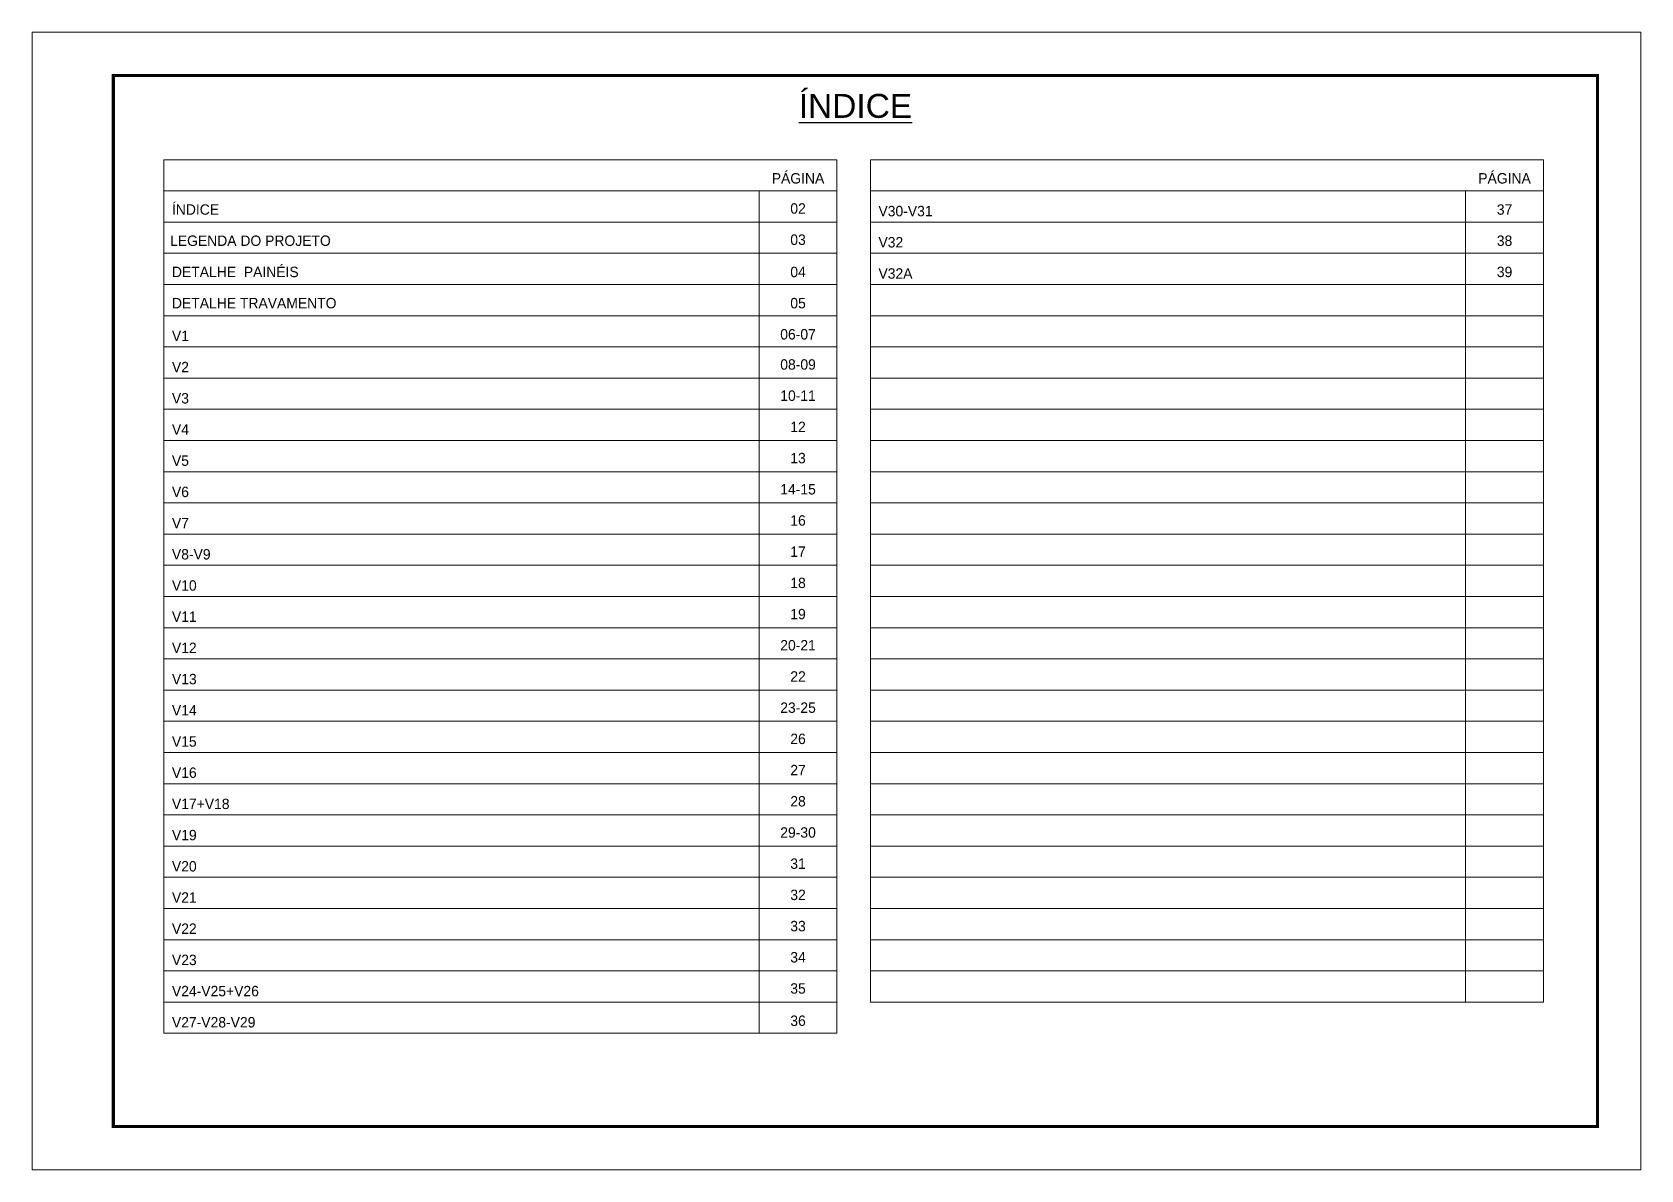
# Model space of a CAD drawing. Extents: x -10448 to -1189, y -11772 to 17235.
# Drawn here: x -8850 to -7365, y 15794 to 16844 of the extents above; entities that cross this region are included whole.
import ezdxf
from ezdxf.enums import TextEntityAlignment as Align

# ---------------------------------------------------------------- set-up
doc = ezdxf.new("R2010")
doc.units = 0
doc.layers.add('CARIMBO', color=255, linetype='Continuous', lineweight=9)
doc.layers.add('Folhas', color=255, linetype='Continuous', lineweight=9)
doc.styles.add('ARIAL', font='arial.ttf')
doc.styles.add('Tecnologia', font='')
doc.styles.get('Tecnologia').set_extended_font_data('Forgotten Futurist')

msp = doc.modelspace()

# ---------------------------------------------------------------- linework, layer by layer
at = {"layer": 'CARIMBO'}
for p, q in [((-8728.26, 16726.54), (-8106.87, 16726.54)), ((-8728.26, 16726.54), (-8106.87, 16726.54)), ((-8728.26, 16726.54), (-8728.26, 15920.24)), ((-8106.87, 16726.54), (-8106.87, 15920.24)), ((-8076.05, 16726.54), (-7454.66, 16726.54)), ((-8076.05, 16726.54), (-7454.66, 16726.54)), ((-8076.05, 16726.54), (-8076.05, 15949.04)), ((-7454.66, 16726.54), (-7454.66, 15949.04)), ((-8728.26, 16697.74), (-8106.87, 16697.74)), ((-8728.26, 16697.74), (-8106.87, 16697.74)), ((-8728.26, 16697.74), (-8106.87, 16697.74)), ((-8178.69, 16697.74), (-8178.69, 15920.24)), ((-8076.05, 16697.74), (-7454.66, 16697.74)), ((-8076.05, 16697.74), (-7454.66, 16697.74)), ((-8076.05, 16697.74), (-7454.66, 16697.74)), ((-7526.48, 16697.74), (-7526.48, 15949.04)), ((-8728.26, 16668.95), (-8106.87, 16668.95)), ((-8076.05, 16668.95), (-7454.66, 16668.95)), ((-8728.26, 16640.15), (-8106.87, 16640.15)), ((-8076.05, 16640.15), (-7454.66, 16640.15)), ((-8728.26, 16611.35), (-8106.87, 16611.35)), ((-8728.26, 16611.35), (-8106.87, 16611.35)), ((-8076.05, 16611.35), (-7454.66, 16611.35)), ((-8076.05, 16611.35), (-7454.66, 16611.35)), ((-8728.26, 16582.56), (-8106.87, 16582.56)), ((-8728.26, 16582.56), (-8106.87, 16582.56)), ((-8728.26, 16582.56), (-8106.87, 16582.56)), ((-8076.05, 16582.56), (-7454.66, 16582.56)), ((-8076.05, 16582.56), (-7454.66, 16582.56)), ((-8076.05, 16582.56), (-7454.66, 16582.56)), ((-8728.26, 16553.76), (-8106.87, 16553.76)), ((-8076.05, 16553.76), (-7454.66, 16553.76)), ((-8728.26, 16524.97), (-8106.87, 16524.97)), ((-8076.05, 16524.97), (-7454.66, 16524.97)), ((-8728.26, 16496.17), (-8106.87, 16496.17)), ((-8076.05, 16496.17), (-7454.66, 16496.17)), ((-8728.26, 16467.37), (-8106.87, 16467.37)), ((-8076.05, 16467.37), (-7454.66, 16467.37)), ((-8728.26, 16438.58), (-8106.87, 16438.58)), ((-8076.05, 16438.58), (-7454.66, 16438.58)), ((-8728.26, 16409.78), (-8106.87, 16409.78)), ((-8076.05, 16409.78), (-7454.66, 16409.78)), ((-8728.26, 16380.98), (-8106.87, 16380.98)), ((-8076.05, 16380.98), (-7454.66, 16380.98)), ((-8728.26, 16352.19), (-8106.87, 16352.19)), ((-8076.05, 16352.19), (-7454.66, 16352.19)), ((-8728.26, 16323.39), (-8106.87, 16323.39)), ((-8076.05, 16323.39), (-7454.66, 16323.39)), ((-8728.26, 16294.6), (-8106.87, 16294.6)), ((-8076.05, 16294.6), (-7454.66, 16294.6)), ((-8728.26, 16265.8), (-8106.87, 16265.8)), ((-8076.05, 16265.8), (-7454.66, 16265.8)), ((-8728.26, 16237), (-8106.87, 16237)), ((-8076.05, 16237), (-7454.66, 16237)), ((-8728.26, 16208.21), (-8106.87, 16208.21)), ((-8076.05, 16208.21), (-7454.66, 16208.21)), ((-8728.26, 16179.41), (-8106.87, 16179.41)), ((-8076.05, 16179.41), (-7454.66, 16179.41)), ((-8728.26, 16150.61), (-8106.87, 16150.61)), ((-8076.05, 16150.61), (-7454.66, 16150.61)), ((-8728.26, 16121.82), (-8106.87, 16121.82)), ((-8076.05, 16121.82), (-7454.66, 16121.82)), ((-8728.26, 16093.02), (-8106.87, 16093.02)), ((-8076.05, 16093.02), (-7454.66, 16093.02)), ((-8728.26, 16064.23), (-8106.87, 16064.23)), ((-8728.26, 16064.23), (-8106.87, 16064.23)), ((-8076.05, 16064.23), (-7454.66, 16064.23)), ((-8076.05, 16064.23), (-7454.66, 16064.23)), ((-8728.26, 16035.43), (-8106.87, 16035.43)), ((-8076.05, 16035.43), (-7454.66, 16035.43)), ((-8728.26, 16006.63), (-8106.87, 16006.63)), ((-8728.26, 16006.63), (-8106.87, 16006.63)), ((-8728.26, 16006.63), (-8106.87, 16006.63)), ((-8076.05, 16006.63), (-7454.66, 16006.63)), ((-8728.26, 15977.84), (-8106.87, 15977.84)), ((-8076.05, 15977.84), (-7454.66, 15977.84)), ((-8728.26, 15949.04), (-8106.87, 15949.04)), ((-8728.26, 15949.04), (-8106.87, 15949.04)), ((-8728.26, 15949.04), (-8106.87, 15949.04)), ((-8076.05, 15949.04), (-7454.66, 15949.04)), ((-8076.05, 15949.04), (-7454.66, 15949.04)), ((-8728.26, 15920.24), (-8106.87, 15920.24))]:
    msp.add_line(p, q, dxfattribs=at)
at = {"layer": 'Folhas'}
msp.add_lwpolyline([(-8849.78, 15794.23), (-7364.78, 15794.23), (-7364.78, 16844.23), (-8849.78, 16844.23)], close=True, dxfattribs=at)
at = {"layer": 'Folhas', "color": 30, "const_width": 3}
msp.add_lwpolyline([(-8774.78, 15834.23), (-7404.78, 15834.23), (-7404.78, 16804.23), (-8774.78, 16804.23)], close=True, dxfattribs=at)

# ---------------------------------------------------------------- texts
at = {"color": 0, "linetype": 'Continuous', "ltscale": 5, "style": 'ARIAL'}
msp.add_text('%%UÍNDICE', height=22.118, dxfattribs=at).set_placement((-8089.78, 16765.15), align=Align.CENTER)
at = {"layer": 'CARIMBO', "style": 'Tecnologia'}
for s, p in [('PÁGINA', (-8142.78, 16704.55)), ('PÁGINA', (-7490.57, 16704.55)), ('02', (-8142.78, 16676.72)), ('37', (-7490.57, 16675.75)), ('03', (-8142.78, 16647.92)), ('38', (-7490.57, 16646.96)), ('04', (-8142.78, 16618.16)), ('39', (-7490.57, 16618.16)), ('05', (-8142.78, 16589.36)), ('06-07', (-8142.78, 16560.57)), ('08-09', (-8142.78, 16532.74)), ('10-11', (-8142.78, 16503.94)), ('12', (-8142.78, 16475.15)), ('13', (-8142.78, 16446.35)), ('14-15', (-8142.78, 16417.55)), ('16', (-8142.78, 16388.76)), ('17', (-8142.78, 16359.96)), ('18', (-8142.78, 16331.16)), ('19', (-8142.78, 16302.37)), ('20-21', (-8142.78, 16273.57)), ('22', (-8142.78, 16244.78)), ('23-25', (-8142.78, 16215.98)), ('26', (-8142.78, 16187.18)), ('27', (-8142.78, 16158.39)), ('28', (-8142.78, 16129.59)), ('29-30', (-8142.78, 16100.79)), ('31', (-8142.78, 16072)), ('32', (-8142.78, 16043.2)), ('33', (-8142.78, 16014.41)), ('34', (-8142.78, 15985.61)), ('35', (-8142.78, 15956.81)), ('36', (-8142.78, 15927.05))]:
    msp.add_text(s, height=9.599, dxfattribs=at).set_placement(p, align=Align.CENTER)
for s, height, p in [('ÍNDICE', 9.599, (-8720.76, 16675.75)), ('V30-V31', 9.599, (-8068.55, 16674.31)), ('LEGENDA DO PROJETO', 9.5987, (-8722.47, 16646.96)), ('V32', 9.599, (-8068.55, 16645.51)), ('DETALHE  PAINÉIS', 9.5987, (-8720.76, 16618.16)), ('V32A', 9.599, (-8068.55, 16616.72)), ('DETALHE TRAVAMENTO', 9.5987, (-8720.76, 16589.36)), ('V1', 9.599, (-8720.76, 16559.12)), ('V2', 9.599, (-8720.76, 16530.33)), ('V3', 9.599, (-8720.76, 16501.53)), ('V4', 9.599, (-8720.76, 16472.74)), ('V5', 9.599, (-8720.76, 16443.94)), ('V6', 9.599, (-8720.76, 16415.14)), ('V7', 9.599, (-8720.76, 16386.35)), ('V8-V9', 9.599, (-8720.76, 16357.55)), ('V10', 9.599, (-8720.76, 16328.75)), ('V11', 9.599, (-8720.76, 16299.96)), ('V12', 9.599, (-8720.76, 16271.16)), ('V13', 9.599, (-8720.76, 16242.37)), ('V14', 9.599, (-8720.76, 16213.57)), ('V15', 9.599, (-8720.76, 16184.77)), ('V16', 9.599, (-8720.76, 16155.98)), ('V17+V18', 9.599, (-8720.76, 16127.18)), ('V19', 9.599, (-8720.76, 16098.38)), ('V20', 9.599, (-8720.76, 16069.59)), ('V21', 9.599, (-8720.76, 16040.79)), ('V22', 9.599, (-8720.76, 16012)), ('V23', 9.599, (-8720.76, 15983.2)), ('V24-V25+V26', 9.5987, (-8720.76, 15954.4)), ('V27-V28-V29', 9.5987, (-8720.76, 15925.61))]:
    msp.add_text(s, height=height, dxfattribs=at).set_placement(p)

doc.saveas('drawing.dxf')
